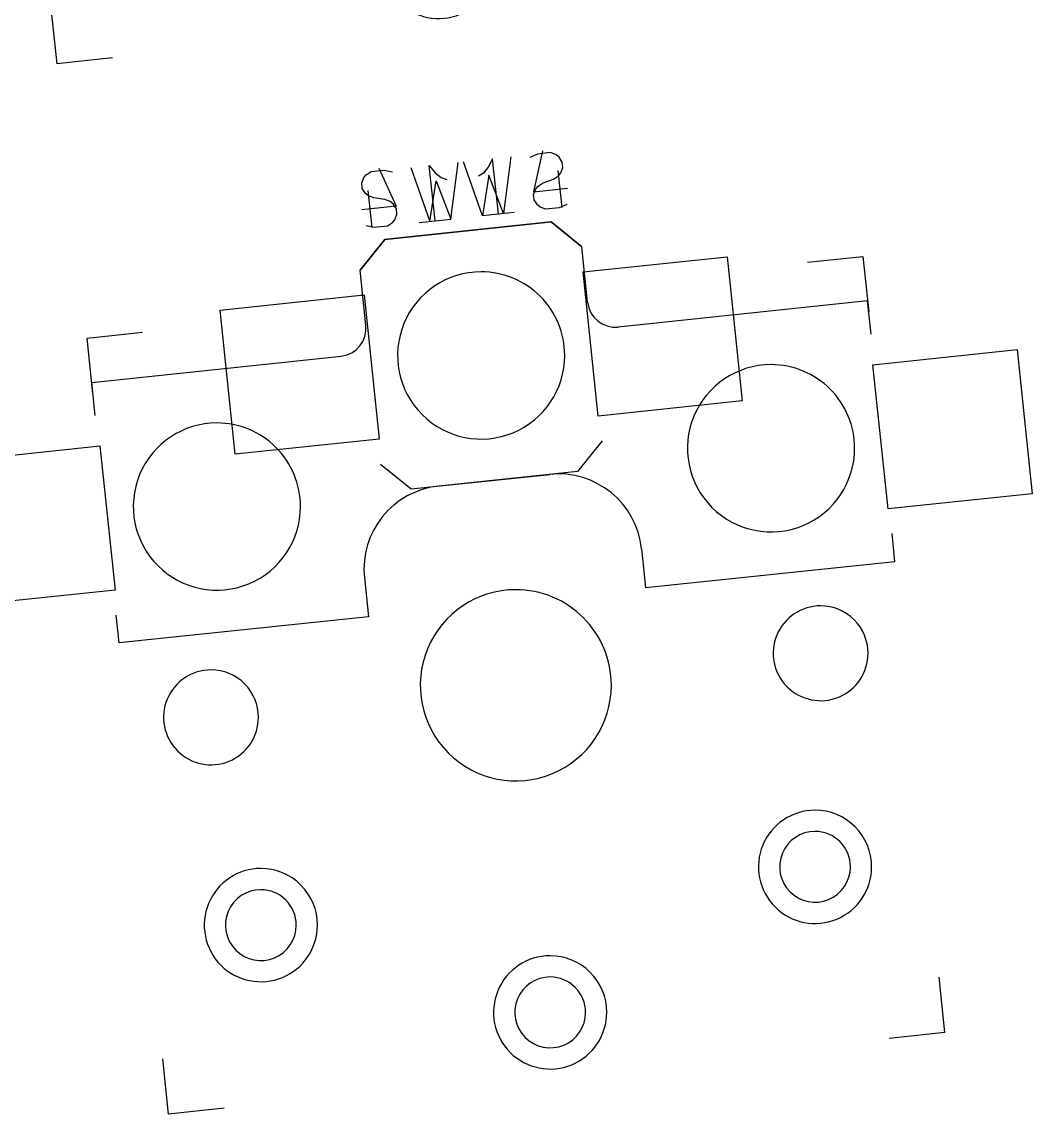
# Model space of a CAD drawing. Extents: x 28 to 165, y -144 to -37.
# Drawn here: x 55.2 to 73.33, y -99.88 to -80.28 of the extents above; entities that cross this region are included whole.
import ezdxf

# ---------------------------------------------------------------- set-up
doc = ezdxf.new("R2010")
doc.units = 0
doc.layers.get('0').update_dxf_attribs({"linetype": 'CONTINUOUS'})

msp = doc.modelspace()

# ---------------------------------------------------------------- linework, layer by layer
at = {"color": 7}
for points in [[(55.833903, -81.033614), (55.729375, -80.039091)], [(55.833903, -81.033614), (55.729375, -80.039091)], [(56.828426, -80.929085), (55.833903, -81.033614)], [(56.828426, -80.929085), (55.833903, -81.033614)], [(64.978168, -83.55703), (64.841071, -83.619321), (64.60428, -83.644209), (64.504585, -83.606806), (64.452249, -83.564425), (64.394936, -83.474686), (64.384981, -83.37997), (64.422384, -83.280276), (64.464764, -83.22794), (64.554503, -83.170626), (64.738959, -83.103358), (64.828698, -83.046044), (64.871079, -82.993709), (64.908482, -82.894015), (64.898527, -82.799298), (64.841214, -82.70956), (64.788878, -82.667179), (64.689184, -82.629776), (64.452392, -82.654664), (64.315295, -82.716954)], [(64.542131, -82.59735), (64.380003, -83.332612), (64.995661, -83.267904)], [(62.179197, -82.893586), (62.520518, -83.863221), (62.635287, -83.132937), (62.899383, -83.823401), (63.031646, -82.80399)], [(62.615234, -83.853266), (62.510705, -82.858743), (62.620355, -82.990862), (62.725026, -83.075624), (62.82472, -83.113027)], [(63.97881, -82.704439), (63.846548, -83.72385), (63.582452, -83.033386), (63.467681, -83.76367), (63.126362, -82.794035)], [(63.751831, -83.733805), (63.647303, -82.739282), (63.567519, -82.891311), (63.482757, -82.995983), (63.393018, -83.053296)], [(61.378942, -83.935324), (61.525995, -83.967749), (61.762786, -83.942862), (61.852524, -83.885548), (61.894905, -83.833213), (61.932308, -83.733519), (61.922353, -83.638802), (61.86504, -83.549064), (61.812704, -83.506683), (61.71301, -83.46928), (61.5186, -83.441832), (61.418905, -83.404429), (61.366569, -83.362048), (61.309256, -83.272309), (61.299301, -83.177592), (61.336704, -83.077898), (61.379085, -83.025562), (61.468824, -82.968249), (61.705615, -82.943361), (61.852667, -82.975787)], [(61.605921, -82.905958), (61.917376, -83.591444), (61.301718, -83.656152)], [(64.818743, -82.951328), (64.888429, -83.614344)], [(61.40895, -83.309712), (61.478637, -83.972727)], [(62.331084, -83.883131), (62.899383, -83.823401)], [(64.035981, -83.703939), (63.467681, -83.76367)], [(61.716587, -84.186646), (64.700155, -83.873061)], [(64.700155, -83.873061), (61.716587, -84.186646)], [(64.700155, -83.873061), (65.249681, -84.318058)], [(65.249681, -84.318058), (64.700155, -83.873061)], [(61.271589, -84.736172), (61.716587, -84.186646)], [(61.716587, -84.186646), (61.271589, -84.736172)], [(65.354209, -85.312581), (65.249681, -84.318058)], [(69.300942, -84.59611), (70.295465, -84.491581)], [(69.300942, -84.59611), (70.295465, -84.491581)], [(70.295465, -84.491581), (70.399993, -85.486104)], [(70.295465, -84.491581), (70.399993, -85.486104)], [(61.376118, -85.730695), (61.271589, -84.736172)], [(70.379088, -85.287199), (65.903735, -85.757578)], [(70.441805, -85.883913), (70.379088, -85.287199)], [(56.372145, -85.954981), (57.366668, -85.850453)], [(56.372145, -85.954981), (57.366668, -85.850453)], [(56.476674, -86.949504), (56.372145, -85.954981)], [(56.476674, -86.949504), (56.372145, -85.954981)], [(56.455768, -86.750599), (60.931121, -86.28022)], [(56.518485, -87.347313), (56.455768, -86.750599)], [(65.61553, -87.798888), (65.170534, -88.348413)], [(61.63744, -88.217002), (62.186965, -88.662)], [(65.170534, -88.348413), (62.684227, -88.609735)], [(62.186965, -88.662), (64.673273, -88.400678)], [(70.870372, -89.961457), (70.818107, -89.464195)], [(66.321849, -89.73567), (66.395019, -90.431835)], [(66.395019, -90.431835), (70.870372, -89.961457)], [(61.349235, -90.258312), (61.422405, -90.954478), (56.947052, -91.424856), (56.894788, -90.927595)], [(71.654336, -97.420378), (71.758865, -98.414901)], [(71.654336, -97.420378), (71.758865, -98.414901)], [(71.758865, -98.414901), (70.764342, -98.519429)], [(71.758865, -98.414901), (70.764342, -98.519429)], [(57.835545, -99.878301), (57.731017, -98.883778)], [(57.835545, -99.878301), (57.731017, -98.883778)], [(58.830068, -99.773772), (57.835545, -99.878301)], [(58.830068, -99.773772), (57.835545, -99.878301)]]:
    msp.add_lwpolyline(points, dxfattribs=at)
for points in [[(65.54363, -87.353964), (65.271857, -84.768207), (67.857615, -84.496434), (68.129388, -87.082191)], [(63.44356, -84.767529)], [(63.44356, -84.767529)], [(63.44356, -84.76753)], [(63.44356, -84.76753)], [(63.44356, -84.76753)], [(63.44356, -84.76753)], [(59.029505, -88.038626), (58.757732, -85.452869), (61.343489, -85.181095), (61.615263, -87.766853)], [(70.746207, -89.019272), (70.474434, -86.433515), (73.060192, -86.161741), (73.331965, -88.747499)], [(68.646137, -86.432837)], [(68.646137, -86.432837)], [(68.646137, -86.432837)], [(68.646137, -86.432837)], [(68.646137, -86.432837)], [(68.646137, -86.432837)], [(58.700909, -87.478122)], [(58.700909, -87.478122)], [(58.700909, -87.478122)], [(58.700909, -87.478122)], [(58.700909, -87.478122)], [(58.700909, -87.478122)], [(54.286855, -90.74922), (54.015081, -88.163462), (56.600839, -87.891689), (56.872612, -90.477446)], [(64.065505, -90.470439)], [(64.065505, -90.470439)], [(64.065505, -90.47044)], [(64.065505, -90.47044)], [(64.065505, -90.47044)], [(64.065505, -90.47044)], [(69.53538, -90.759133)], [(69.53538, -90.759133)], [(69.53538, -90.759133)], [(69.53538, -90.759133)], [(69.53538, -90.759133)], [(69.53538, -90.759133)], [(58.59563, -91.908948)], [(58.59563, -91.908948)], [(58.59563, -91.908948)], [(58.59563, -91.908948)], [(58.59563, -91.908948)], [(58.59563, -91.908948)], [(69.435328, -94.425484)], [(69.435328, -94.425484)], [(69.435328, -94.806485)], [(69.435328, -94.806485)], [(69.435328, -94.806485)], [(69.435328, -94.806485)], [(59.4901, -95.47077)], [(59.4901, -95.47077)], [(59.4901, -95.851771)], [(59.4901, -95.851771)], [(59.4901, -95.851771)], [(59.4901, -95.851771)], [(64.682224, -97.036625)], [(64.682224, -97.036625)], [(64.682224, -97.417625)], [(64.682224, -97.417625)], [(64.682224, -97.417625)], [(64.682224, -97.417625)]]:
    msp.add_lwpolyline(points, close=True, dxfattribs=at)
for points in [[(61.962161, -79.92636), (62.252735, -80.216934), (62.689735, -80.303859), (63.069388, -80.146601)], [(61.962161, -79.92636), (62.252735, -80.216934), (62.689735, -80.303859), (63.069388, -80.146601)], [(63.44356, -84.767529), (62.836866, -84.767529), (62.289912, -85.132993), (62.05774, -85.693505)], [(63.44356, -84.767529), (62.836866, -84.767529), (62.289912, -85.132993), (62.05774, -85.693505)], [(63.44356, -84.76753), (62.836867, -84.76753), (62.289912, -85.132993), (62.05774, -85.693505)], [(63.44356, -84.76753), (62.836867, -84.76753), (62.289912, -85.132993), (62.05774, -85.693505)], [(63.44356, -84.76753), (62.836867, -84.76753), (62.289912, -85.132993), (62.05774, -85.693505)], [(63.44356, -84.76753), (62.836867, -84.76753), (62.289912, -85.132993), (62.05774, -85.693505)], [(64.504222, -85.206869), (64.222917, -84.925564), (63.841386, -84.767529), (63.44356, -84.767529)], [(64.504222, -85.206869), (64.222917, -84.925564), (63.841386, -84.767529), (63.44356, -84.767529)], [(64.504221, -85.20687), (64.222917, -84.925565), (63.841385, -84.76753), (63.44356, -84.76753)], [(64.504221, -85.20687), (64.222917, -84.925565), (63.841385, -84.76753), (63.44356, -84.76753)], [(64.504221, -85.20687), (64.222917, -84.925565), (63.841385, -84.76753), (63.44356, -84.76753)], [(64.504221, -85.20687), (64.222917, -84.925565), (63.841385, -84.76753), (63.44356, -84.76753)], [(64.943561, -86.26753), (64.943561, -85.869705), (64.785526, -85.488174), (64.504221, -85.20687)], [(64.943561, -86.26753), (64.943561, -85.869705), (64.785526, -85.488174), (64.504221, -85.20687)], [(64.943561, -86.26753), (64.943561, -85.869705), (64.785526, -85.488174), (64.504221, -85.20687)], [(64.943561, -86.26753), (64.943561, -85.869705), (64.785526, -85.488174), (64.504221, -85.20687)], [(64.943562, -86.26753), (64.943562, -85.869705), (64.785526, -85.488174), (64.504222, -85.206869)], [(64.943562, -86.26753), (64.943562, -85.869705), (64.785526, -85.488174), (64.504222, -85.206869)], [(65.354209, -85.312581), (65.383074, -85.58721), (65.629105, -85.786442), (65.903735, -85.757578)], [(60.931121, -86.280222), (61.205751, -86.251356), (61.404983, -86.005325), (61.376118, -85.730695)], [(62.05774, -85.693505), (61.825568, -86.254017), (61.953902, -86.899194), (62.382899, -87.328192)], [(62.05774, -85.693505), (61.825568, -86.254017), (61.953902, -86.899194), (62.382899, -87.328192)], [(62.05774, -85.693505), (61.825569, -86.254017), (61.953902, -86.899194), (62.3829, -87.328191)], [(62.05774, -85.693505), (61.825569, -86.254017), (61.953902, -86.899194), (62.3829, -87.328191)], [(62.05774, -85.693505), (61.825569, -86.254017), (61.953902, -86.899194), (62.3829, -87.328191)], [(62.05774, -85.693505), (61.825569, -86.254017), (61.953902, -86.899194), (62.3829, -87.328191)], [(64.017586, -87.653351), (64.578098, -87.421179), (64.943561, -86.874224), (64.943561, -86.26753)], [(64.017586, -87.653351), (64.578098, -87.421179), (64.943562, -86.874224), (64.943562, -86.26753)], [(64.017586, -87.653351), (64.578098, -87.421179), (64.943561, -86.874224), (64.943561, -86.26753)], [(64.017586, -87.653351), (64.578098, -87.421179), (64.943562, -86.874224), (64.943562, -86.26753)], [(64.017586, -87.653351), (64.578098, -87.421179), (64.943561, -86.874224), (64.943561, -86.26753)], [(64.017586, -87.653351), (64.578098, -87.421179), (64.943561, -86.874224), (64.943561, -86.26753)], [(68.646137, -86.432837), (68.039444, -86.432837), (67.492489, -86.798301), (67.260317, -87.358813)], [(68.646137, -86.432837), (68.039443, -86.432837), (67.492488, -86.7983), (67.260317, -87.358812)], [(68.646137, -86.432837), (68.039444, -86.432837), (67.492489, -86.798301), (67.260317, -87.358813)], [(68.646137, -86.432837), (68.039443, -86.432837), (67.492488, -86.7983), (67.260317, -87.358812)], [(68.646137, -86.432837), (68.039444, -86.432837), (67.492489, -86.798301), (67.260317, -87.358813)], [(68.646137, -86.432837), (68.039444, -86.432837), (67.492489, -86.798301), (67.260317, -87.358813)], [(69.706798, -86.872177), (69.425493, -86.590872), (69.043962, -86.432837), (68.646137, -86.432837)], [(69.706799, -86.872177), (69.425494, -86.590872), (69.043962, -86.432837), (68.646137, -86.432837)], [(69.706798, -86.872177), (69.425493, -86.590872), (69.043962, -86.432837), (68.646137, -86.432837)], [(69.706799, -86.872177), (69.425494, -86.590872), (69.043962, -86.432837), (68.646137, -86.432837)], [(69.706798, -86.872177), (69.425493, -86.590872), (69.043962, -86.432837), (68.646137, -86.432837)], [(69.706798, -86.872177), (69.425493, -86.590872), (69.043962, -86.432837), (68.646137, -86.432837)], [(70.146138, -87.932838), (70.146138, -87.535013), (69.988103, -87.153482), (69.706798, -86.872177)], [(70.146138, -87.932838), (70.146138, -87.535013), (69.988103, -87.153482), (69.706798, -86.872177)], [(70.146138, -87.932838), (70.146138, -87.535013), (69.988103, -87.153482), (69.706798, -86.872177)], [(70.146138, -87.932838), (70.146138, -87.535013), (69.988103, -87.153482), (69.706798, -86.872177)], [(70.146139, -87.932838), (70.146139, -87.535013), (69.988103, -87.153482), (69.706799, -86.872177)], [(70.146139, -87.932838), (70.146139, -87.535013), (69.988103, -87.153482), (69.706799, -86.872177)], [(62.382899, -87.328192), (62.811897, -87.757189), (63.457074, -87.885523), (64.017586, -87.653351)], [(62.382899, -87.328192), (62.811897, -87.757189), (63.457074, -87.885523), (64.017586, -87.653351)], [(62.3829, -87.328191), (62.811897, -87.757189), (63.457074, -87.885522), (64.017586, -87.653351)], [(62.3829, -87.328191), (62.811897, -87.757189), (63.457074, -87.885522), (64.017586, -87.653351)], [(62.3829, -87.328191), (62.811897, -87.757189), (63.457074, -87.885522), (64.017586, -87.653351)], [(62.3829, -87.328191), (62.811897, -87.757189), (63.457074, -87.885522), (64.017586, -87.653351)], [(67.260317, -87.358812), (67.028145, -87.919324), (67.156479, -88.564502), (67.585476, -88.993499)], [(67.260317, -87.358812), (67.028145, -87.919324), (67.156479, -88.564502), (67.585476, -88.993499)], [(67.260317, -87.358813), (67.028146, -87.919324), (67.156479, -88.564502), (67.585477, -88.993499)], [(67.260317, -87.358813), (67.028146, -87.919324), (67.156479, -88.564502), (67.585477, -88.993499)], [(67.260317, -87.358813), (67.028146, -87.919324), (67.156479, -88.564502), (67.585477, -88.993499)], [(67.260317, -87.358813), (67.028146, -87.919324), (67.156479, -88.564502), (67.585477, -88.993499)], [(58.700909, -87.478122), (58.094215, -87.478122), (57.54726, -87.843585), (57.315088, -88.404097)], [(58.700909, -87.478122), (58.094215, -87.478122), (57.54726, -87.843585), (57.315088, -88.404097)], [(58.700909, -87.478122), (58.094215, -87.478122), (57.54726, -87.843586), (57.315089, -88.404098)], [(58.700909, -87.478122), (58.094215, -87.478122), (57.54726, -87.843586), (57.315089, -88.404098)], [(58.700909, -87.478122), (58.094215, -87.478122), (57.54726, -87.843586), (57.315089, -88.404098)], [(58.700909, -87.478122), (58.094215, -87.478122), (57.54726, -87.843586), (57.315089, -88.404098)], [(59.76157, -87.917462), (59.480265, -87.636157), (59.098734, -87.478122), (58.700909, -87.478122)], [(59.76157, -87.917462), (59.480265, -87.636157), (59.098734, -87.478122), (58.700909, -87.478122)], [(59.76157, -87.917462), (59.480265, -87.636157), (59.098734, -87.478122), (58.700909, -87.478122)], [(59.76157, -87.917462), (59.480265, -87.636157), (59.098734, -87.478122), (58.700909, -87.478122)], [(59.76157, -87.917462), (59.480265, -87.636157), (59.098734, -87.478122), (58.700909, -87.478122)], [(59.76157, -87.917462), (59.480265, -87.636157), (59.098734, -87.478122), (58.700909, -87.478122)], [(60.20091, -88.978123), (60.20091, -88.580298), (60.042874, -88.198767), (59.76157, -87.917462)], [(60.20091, -88.978123), (60.20091, -88.580298), (60.042875, -88.198767), (59.76157, -87.917462)], [(60.20091, -88.978123), (60.20091, -88.580298), (60.042874, -88.198767), (59.76157, -87.917462)], [(60.20091, -88.978123), (60.20091, -88.580298), (60.042875, -88.198767), (59.76157, -87.917462)], [(60.20091, -88.978123), (60.20091, -88.580298), (60.042874, -88.198767), (59.76157, -87.917462)], [(60.20091, -88.978123), (60.20091, -88.580298), (60.042874, -88.198767), (59.76157, -87.917462)], [(69.220163, -89.318658), (69.780675, -89.086487), (70.146138, -88.539532), (70.146138, -87.932838)], [(69.220163, -89.318659), (69.780675, -89.086487), (70.146139, -88.539532), (70.146139, -87.932838)], [(69.220163, -89.318658), (69.780675, -89.086487), (70.146138, -88.539532), (70.146138, -87.932838)], [(69.220163, -89.318659), (69.780675, -89.086487), (70.146139, -88.539532), (70.146139, -87.932838)], [(69.220163, -89.318658), (69.780675, -89.086487), (70.146138, -88.539532), (70.146138, -87.932838)], [(69.220163, -89.318658), (69.780675, -89.086487), (70.146138, -88.539532), (70.146138, -87.932838)], [(66.321848, -89.73567), (66.235254, -88.911781), (65.497162, -88.314085), (64.673273, -88.400678)], [(57.315088, -88.404097), (57.082917, -88.964609), (57.21125, -89.609787), (57.640248, -90.038784)], [(57.315088, -88.404097), (57.082917, -88.964609), (57.21125, -89.609787), (57.640248, -90.038784)], [(57.315089, -88.404098), (57.082917, -88.964609), (57.211251, -89.609787), (57.640248, -90.038784)], [(57.315089, -88.404098), (57.082917, -88.964609), (57.211251, -89.609787), (57.640248, -90.038784)], [(57.315089, -88.404098), (57.082917, -88.964609), (57.211251, -89.609787), (57.640248, -90.038784)], [(57.315089, -88.404098), (57.082917, -88.964609), (57.211251, -89.609787), (57.640248, -90.038784)], [(62.684227, -88.609735), (61.860337, -88.69633), (61.262642, -89.434423), (61.349236, -90.258312)], [(59.274934, -90.363943), (59.835446, -90.131772), (60.20091, -89.584817), (60.20091, -88.978123)], [(59.274934, -90.363943), (59.835446, -90.131772), (60.20091, -89.584817), (60.20091, -88.978123)], [(59.274934, -90.363943), (59.835446, -90.131772), (60.20091, -89.584817), (60.20091, -88.978123)], [(59.274934, -90.363943), (59.835446, -90.131772), (60.20091, -89.584817), (60.20091, -88.978123)], [(59.274935, -90.363944), (59.835447, -90.131772), (60.20091, -89.584817), (60.20091, -88.978123)], [(59.274935, -90.363944), (59.835447, -90.131772), (60.20091, -89.584817), (60.20091, -88.978123)], [(67.585476, -88.993499), (68.014474, -89.422497), (68.659651, -89.55083), (69.220163, -89.318659)], [(67.585476, -88.993499), (68.014474, -89.422497), (68.659651, -89.55083), (69.220163, -89.318659)], [(67.585477, -88.993499), (68.014474, -89.422496), (68.659651, -89.55083), (69.220163, -89.318658)], [(67.585477, -88.993499), (68.014474, -89.422496), (68.659651, -89.55083), (69.220163, -89.318658)], [(67.585477, -88.993499), (68.014474, -89.422496), (68.659651, -89.55083), (69.220163, -89.318658)], [(67.585477, -88.993499), (68.014474, -89.422496), (68.659651, -89.55083), (69.220163, -89.318658)], [(57.640248, -90.038784), (58.069245, -90.467781), (58.714422, -90.596115), (59.274934, -90.363943)], [(57.640248, -90.038784), (58.069245, -90.467782), (58.714422, -90.596115), (59.274935, -90.363944)], [(57.640248, -90.038784), (58.069245, -90.467781), (58.714422, -90.596115), (59.274934, -90.363943)], [(57.640248, -90.038784), (58.069245, -90.467782), (58.714422, -90.596115), (59.274935, -90.363944)], [(57.640248, -90.038784), (58.069245, -90.467781), (58.714422, -90.596115), (59.274934, -90.363943)], [(57.640248, -90.038784), (58.069245, -90.467781), (58.714422, -90.596115), (59.274934, -90.363943)], [(64.065505, -90.470439), (63.372054, -90.470439), (62.746884, -90.888164), (62.481512, -91.52883)], [(64.065505, -90.470439), (63.372054, -90.470439), (62.746884, -90.888164), (62.481512, -91.52883)], [(64.065505, -90.47044), (63.372054, -90.47044), (62.746885, -90.888165), (62.481513, -91.52883)], [(64.065505, -90.47044), (63.372054, -90.47044), (62.746885, -90.888165), (62.481513, -91.52883)], [(64.065505, -90.47044), (63.372054, -90.47044), (62.746885, -90.888165), (62.481513, -91.52883)], [(64.065505, -90.47044), (63.372054, -90.47044), (62.746885, -90.888165), (62.481513, -91.52883)], [(65.277841, -90.972605), (64.956309, -90.651074), (64.520219, -90.470439), (64.065505, -90.470439)], [(65.277841, -90.972605), (64.956309, -90.651074), (64.520219, -90.470439), (64.065505, -90.470439)], [(65.27784, -90.972606), (64.956309, -90.651074), (64.520219, -90.47044), (64.065505, -90.47044)], [(65.27784, -90.972606), (64.956309, -90.651074), (64.520219, -90.47044), (64.065505, -90.47044)], [(65.27784, -90.972606), (64.956309, -90.651074), (64.520219, -90.47044), (64.065505, -90.47044)], [(65.27784, -90.972606), (64.956309, -90.651074), (64.520219, -90.47044), (64.065505, -90.47044)], [(69.53538, -90.759133), (69.191223, -90.759133), (68.880954, -90.966448), (68.74925, -91.284408)], [(69.53538, -90.759133), (69.191223, -90.759133), (68.880954, -90.966448), (68.74925, -91.284408)], [(69.53538, -90.759133), (69.191223, -90.759133), (68.880954, -90.966448), (68.749251, -91.284408)], [(69.53538, -90.759133), (69.191223, -90.759133), (68.880954, -90.966448), (68.749251, -91.284408)], [(69.53538, -90.759133), (69.191223, -90.759133), (68.880954, -90.966448), (68.749251, -91.284408)], [(69.53538, -90.759133), (69.191223, -90.759133), (68.880954, -90.966448), (68.749251, -91.284408)], [(70.137058, -91.008356), (69.977483, -90.848781), (69.761053, -90.759133), (69.53538, -90.759133)], [(70.137058, -91.008356), (69.977483, -90.848781), (69.761053, -90.759133), (69.53538, -90.759133)], [(70.137058, -91.008356), (69.977483, -90.848781), (69.761053, -90.759133), (69.53538, -90.759133)], [(70.137058, -91.008356), (69.977483, -90.848781), (69.761053, -90.759133), (69.53538, -90.759133)], [(70.137058, -91.008356), (69.977483, -90.848781), (69.761053, -90.759133), (69.53538, -90.759133)], [(70.137058, -91.008356), (69.977483, -90.848781), (69.761053, -90.759133), (69.53538, -90.759133)], [(65.780006, -92.184941), (65.780006, -91.730227), (65.599372, -91.294137), (65.27784, -90.972606)], [(65.780006, -92.184941), (65.780006, -91.730227), (65.599372, -91.294137), (65.27784, -90.972606)], [(65.780006, -92.184941), (65.780006, -91.730227), (65.599372, -91.294137), (65.27784, -90.972606)], [(65.780006, -92.184941), (65.780006, -91.730227), (65.599372, -91.294137), (65.27784, -90.972606)], [(65.780007, -92.184941), (65.780007, -91.730227), (65.599372, -91.294137), (65.277841, -90.972605)], [(65.780007, -92.184941), (65.780007, -91.730227), (65.599372, -91.294137), (65.277841, -90.972605)], [(70.386281, -91.610034), (70.386281, -91.384361), (70.296632, -91.167931), (70.137058, -91.008356)], [(70.386281, -91.610034), (70.386281, -91.384361), (70.296633, -91.167931), (70.137058, -91.008356)], [(70.386281, -91.610034), (70.386281, -91.384361), (70.296632, -91.167931), (70.137058, -91.008356)], [(70.386281, -91.610034), (70.386281, -91.384361), (70.296633, -91.167931), (70.137058, -91.008356)], [(70.386281, -91.610034), (70.386281, -91.384361), (70.296632, -91.167931), (70.137058, -91.008356)], [(70.386281, -91.610034), (70.386281, -91.384361), (70.296632, -91.167931), (70.137058, -91.008356)], [(68.74925, -91.284408), (68.617547, -91.602368), (68.690347, -91.968355), (68.933702, -92.211711)], [(68.74925, -91.284408), (68.617547, -91.602368), (68.690347, -91.968355), (68.933702, -92.211711)], [(68.749251, -91.284408), (68.617548, -91.602368), (68.690347, -91.968355), (68.933703, -92.211711)], [(68.749251, -91.284408), (68.617548, -91.602368), (68.690347, -91.968355), (68.933703, -92.211711)], [(68.749251, -91.284408), (68.617548, -91.602368), (68.690347, -91.968355), (68.933703, -92.211711)], [(68.749251, -91.284408), (68.617548, -91.602368), (68.690347, -91.968355), (68.933703, -92.211711)], [(62.481513, -91.52883), (62.21614, -92.169495), (62.362826, -92.906933), (62.85317, -93.397276)], [(62.481512, -91.52883), (62.21614, -92.169495), (62.362825, -92.906933), (62.853169, -93.397277)], [(62.481513, -91.52883), (62.21614, -92.169495), (62.362826, -92.906933), (62.85317, -93.397276)], [(62.481512, -91.52883), (62.21614, -92.169495), (62.362825, -92.906933), (62.853169, -93.397277)], [(62.481513, -91.52883), (62.21614, -92.169495), (62.362826, -92.906933), (62.85317, -93.397276)], [(62.481513, -91.52883), (62.21614, -92.169495), (62.362826, -92.906933), (62.85317, -93.397276)], [(69.861006, -92.396163), (70.178965, -92.26446), (70.386281, -91.954191), (70.386281, -91.610034)], [(69.861006, -92.396163), (70.178966, -92.26446), (70.386281, -91.954191), (70.386281, -91.610034)], [(69.861006, -92.396163), (70.178965, -92.26446), (70.386281, -91.954191), (70.386281, -91.610034)], [(69.861006, -92.396163), (70.178966, -92.26446), (70.386281, -91.954191), (70.386281, -91.610034)], [(69.861006, -92.396163), (70.178965, -92.26446), (70.386281, -91.954191), (70.386281, -91.610034)], [(69.861006, -92.396163), (70.178965, -92.26446), (70.386281, -91.954191), (70.386281, -91.610034)], [(58.59563, -91.908948), (58.251473, -91.908948), (57.941204, -92.116264), (57.8095, -92.434223)], [(58.59563, -91.908948), (58.251473, -91.908948), (57.941203, -92.116263), (57.8095, -92.434223)], [(58.59563, -91.908948), (58.251473, -91.908948), (57.941204, -92.116264), (57.8095, -92.434223)], [(58.59563, -91.908948), (58.251473, -91.908948), (57.941203, -92.116263), (57.8095, -92.434223)], [(58.59563, -91.908948), (58.251473, -91.908948), (57.941204, -92.116264), (57.8095, -92.434223)], [(58.59563, -91.908948), (58.251473, -91.908948), (57.941204, -92.116264), (57.8095, -92.434223)], [(59.197307, -92.158171), (59.037732, -91.998596), (58.821303, -91.908948), (58.59563, -91.908948)], [(59.197308, -92.158171), (59.037733, -91.998596), (58.821303, -91.908948), (58.59563, -91.908948)], [(59.197307, -92.158171), (59.037732, -91.998596), (58.821303, -91.908948), (58.59563, -91.908948)], [(59.197308, -92.158171), (59.037733, -91.998596), (58.821303, -91.908948), (58.59563, -91.908948)], [(59.197307, -92.158171), (59.037732, -91.998596), (58.821303, -91.908948), (58.59563, -91.908948)], [(59.197307, -92.158171), (59.037732, -91.998596), (58.821303, -91.908948), (58.59563, -91.908948)], [(59.44653, -92.759849), (59.44653, -92.534176), (59.356882, -92.317746), (59.197307, -92.158171)], [(59.44653, -92.759849), (59.44653, -92.534176), (59.356882, -92.317746), (59.197307, -92.158171)], [(59.44653, -92.759849), (59.44653, -92.534176), (59.356882, -92.317746), (59.197307, -92.158171)], [(59.44653, -92.759849), (59.44653, -92.534176), (59.356882, -92.317746), (59.197307, -92.158171)], [(59.446531, -92.759849), (59.446531, -92.534176), (59.356882, -92.317746), (59.197308, -92.158171)], [(59.446531, -92.759849), (59.446531, -92.534176), (59.356882, -92.317746), (59.197308, -92.158171)], [(64.721616, -93.768934), (65.362281, -93.503561), (65.780006, -92.878392), (65.780006, -92.184941)], [(64.721616, -93.768934), (65.362282, -93.503562), (65.780007, -92.878392), (65.780007, -92.184941)], [(64.721616, -93.768934), (65.362281, -93.503561), (65.780006, -92.878392), (65.780006, -92.184941)], [(64.721616, -93.768934), (65.362282, -93.503562), (65.780007, -92.878392), (65.780007, -92.184941)], [(64.721616, -93.768934), (65.362281, -93.503561), (65.780006, -92.878392), (65.780006, -92.184941)], [(64.721616, -93.768934), (65.362281, -93.503561), (65.780006, -92.878392), (65.780006, -92.184941)], [(68.933702, -92.211711), (69.177058, -92.455067), (69.543046, -92.527867), (69.861006, -92.396163)], [(68.933702, -92.211711), (69.177058, -92.455067), (69.543046, -92.527867), (69.861006, -92.396163)], [(68.933703, -92.211711), (69.177059, -92.455067), (69.543046, -92.527866), (69.861006, -92.396163)], [(68.933703, -92.211711), (69.177059, -92.455067), (69.543046, -92.527866), (69.861006, -92.396163)], [(68.933703, -92.211711), (69.177059, -92.455067), (69.543046, -92.527866), (69.861006, -92.396163)], [(68.933703, -92.211711), (69.177059, -92.455067), (69.543046, -92.527866), (69.861006, -92.396163)], [(57.8095, -92.434223), (57.677797, -92.752183), (57.750597, -93.11817), (57.993952, -93.361526)], [(57.8095, -92.434223), (57.677797, -92.752183), (57.750596, -93.11817), (57.993952, -93.361526)], [(57.8095, -92.434223), (57.677797, -92.752183), (57.750597, -93.11817), (57.993952, -93.361526)], [(57.8095, -92.434223), (57.677797, -92.752183), (57.750596, -93.11817), (57.993952, -93.361526)], [(57.8095, -92.434223), (57.677797, -92.752183), (57.750597, -93.11817), (57.993952, -93.361526)], [(57.8095, -92.434223), (57.677797, -92.752183), (57.750597, -93.11817), (57.993952, -93.361526)], [(58.921255, -93.545978), (59.239215, -93.414275), (59.44653, -93.104006), (59.44653, -92.759849)], [(58.921255, -93.545978), (59.239215, -93.414275), (59.446531, -93.104006), (59.446531, -92.759849)], [(58.921255, -93.545978), (59.239215, -93.414275), (59.44653, -93.104006), (59.44653, -92.759849)], [(58.921255, -93.545978), (59.239215, -93.414275), (59.446531, -93.104006), (59.446531, -92.759849)], [(58.921255, -93.545978), (59.239215, -93.414275), (59.44653, -93.104006), (59.44653, -92.759849)], [(58.921255, -93.545978), (59.239215, -93.414275), (59.44653, -93.104006), (59.44653, -92.759849)], [(57.993952, -93.361526), (58.237308, -93.604882), (58.603296, -93.677681), (58.921255, -93.545978)], [(57.993952, -93.361526), (58.237308, -93.604882), (58.603296, -93.677682), (58.921255, -93.545978)], [(57.993952, -93.361526), (58.237308, -93.604882), (58.603296, -93.677681), (58.921255, -93.545978)], [(57.993952, -93.361526), (58.237308, -93.604882), (58.603296, -93.677682), (58.921255, -93.545978)], [(57.993952, -93.361526), (58.237308, -93.604882), (58.603296, -93.677681), (58.921255, -93.545978)], [(57.993952, -93.361526), (58.237308, -93.604882), (58.603296, -93.677681), (58.921255, -93.545978)], [(62.853169, -93.397277), (63.343513, -93.887621), (64.080951, -94.034306), (64.721616, -93.768934)], [(62.853169, -93.397277), (63.343513, -93.887621), (64.080951, -94.034306), (64.721616, -93.768934)], [(62.85317, -93.397276), (63.343514, -93.88762), (64.080951, -94.034306), (64.721616, -93.768934)], [(62.85317, -93.397276), (63.343514, -93.88762), (64.080951, -94.034306), (64.721616, -93.768934)], [(62.85317, -93.397276), (63.343514, -93.88762), (64.080951, -94.034306), (64.721616, -93.768934)], [(62.85317, -93.397276), (63.343514, -93.88762), (64.080951, -94.034306), (64.721616, -93.768934)], [(69.435328, -94.425484), (69.024394, -94.425484), (68.653923, -94.673025), (68.496666, -95.052678)], [(69.435328, -94.425484), (69.024394, -94.425484), (68.653923, -94.673025), (68.496666, -95.052678)], [(70.153749, -94.723064), (69.963212, -94.532527), (69.704788, -94.425484), (69.435328, -94.425484)], [(70.153749, -94.723064), (69.963212, -94.532527), (69.704788, -94.425484), (69.435328, -94.425484)], [(69.435328, -94.806485), (69.178494, -94.806485), (68.94695, -94.961197), (68.848664, -95.198481)], [(69.435328, -94.806485), (69.178494, -94.806485), (68.94695, -94.961197), (68.848664, -95.198481)], [(69.435328, -94.806485), (69.178494, -94.806485), (68.94695, -94.961197), (68.848664, -95.198481)], [(69.435328, -94.806485), (69.178494, -94.806485), (68.94695, -94.961197), (68.848664, -95.198481)], [(69.884341, -94.992472), (69.765256, -94.873386), (69.603741, -94.806485), (69.435328, -94.806485)], [(69.884341, -94.992472), (69.765256, -94.873386), (69.603741, -94.806485), (69.435328, -94.806485)], [(69.884341, -94.992472), (69.765256, -94.873386), (69.603741, -94.806485), (69.435328, -94.806485)], [(69.884341, -94.992472), (69.765256, -94.873386), (69.603741, -94.806485), (69.435328, -94.806485)], [(70.451329, -95.441485), (70.451329, -95.172025), (70.344286, -94.913601), (70.153749, -94.723064)], [(70.451329, -95.441485), (70.451329, -95.172025), (70.344286, -94.913601), (70.153749, -94.723064)], [(70.070329, -95.441485), (70.070329, -95.273073), (70.003427, -95.111558), (69.884341, -94.992472)], [(70.070329, -95.441485), (70.070329, -95.273073), (70.003427, -95.111558), (69.884341, -94.992472)], [(70.070329, -95.441485), (70.070329, -95.273073), (70.003427, -95.111558), (69.884341, -94.992472)], [(70.070329, -95.441485), (70.070329, -95.273073), (70.003427, -95.111558), (69.884341, -94.992472)], [(68.496666, -95.052678), (68.339408, -95.432332), (68.426333, -95.869332), (68.716907, -96.159906)], [(68.496666, -95.052678), (68.339408, -95.432332), (68.426333, -95.869332), (68.716907, -96.159906)], [(68.848664, -95.198481), (68.750378, -95.435764), (68.804706, -95.708889), (68.986315, -95.890498)], [(68.848664, -95.198481), (68.750378, -95.435764), (68.804706, -95.708889), (68.986315, -95.890498)], [(68.848664, -95.198481), (68.750378, -95.435764), (68.804706, -95.708889), (68.986315, -95.890498)], [(68.848664, -95.198481), (68.750378, -95.435764), (68.804706, -95.708889), (68.986315, -95.890498)], [(59.4901, -95.47077), (59.079166, -95.47077), (58.708695, -95.718311), (58.551437, -96.097964)], [(59.4901, -95.47077), (59.079166, -95.47077), (58.708695, -95.718311), (58.551437, -96.097964)], [(60.208521, -95.76835), (60.017984, -95.577813), (59.75956, -95.47077), (59.4901, -95.47077)], [(60.208521, -95.76835), (60.017984, -95.577813), (59.75956, -95.47077), (59.4901, -95.47077)], [(69.678332, -96.028149), (69.915616, -95.929863), (70.070329, -95.698319), (70.070329, -95.441485)], [(69.678332, -96.028149), (69.915616, -95.929863), (70.070329, -95.698319), (70.070329, -95.441485)], [(69.678332, -96.028149), (69.915616, -95.929863), (70.070329, -95.698319), (70.070329, -95.441485)], [(69.678332, -96.028149), (69.915616, -95.929863), (70.070329, -95.698319), (70.070329, -95.441485)], [(69.824135, -96.380148), (70.203788, -96.22289), (70.451329, -95.852419), (70.451329, -95.441485)], [(69.824135, -96.380148), (70.203788, -96.22289), (70.451329, -95.852419), (70.451329, -95.441485)], [(60.506101, -96.486771), (60.506101, -96.217311), (60.399058, -95.958887), (60.208521, -95.76835)], [(60.506101, -96.486771), (60.506101, -96.217311), (60.399058, -95.958887), (60.208521, -95.76835)], [(59.4901, -95.851771), (59.233266, -95.851771), (59.001722, -96.006483), (58.903436, -96.243767)], [(59.4901, -95.851771), (59.233266, -95.851771), (59.001722, -96.006483), (58.903436, -96.243767)], [(59.4901, -95.851771), (59.233266, -95.851771), (59.001722, -96.006483), (58.903436, -96.243767)], [(59.4901, -95.851771), (59.233266, -95.851771), (59.001722, -96.006483), (58.903436, -96.243767)], [(59.939113, -96.037758), (59.820027, -95.918672), (59.658512, -95.851771), (59.4901, -95.851771)], [(59.939113, -96.037758), (59.820027, -95.918672), (59.658512, -95.851771), (59.4901, -95.851771)], [(59.939113, -96.037758), (59.820027, -95.918672), (59.658512, -95.851771), (59.4901, -95.851771)], [(59.939113, -96.037758), (59.820027, -95.918672), (59.658512, -95.851771), (59.4901, -95.851771)], [(68.986315, -95.890498), (69.167924, -96.072107), (69.441049, -96.126435), (69.678332, -96.028149)], [(68.986315, -95.890498), (69.167924, -96.072107), (69.441049, -96.126435), (69.678332, -96.028149)], [(68.986315, -95.890498), (69.167924, -96.072107), (69.441049, -96.126435), (69.678332, -96.028149)], [(68.986315, -95.890498), (69.167924, -96.072107), (69.441049, -96.126435), (69.678332, -96.028149)], [(58.551437, -96.097964), (58.39418, -96.477618), (58.481104, -96.914618), (58.771678, -97.205192)], [(58.551437, -96.097964), (58.39418, -96.477618), (58.481104, -96.914618), (58.771678, -97.205192)], [(60.1251, -96.486771), (60.1251, -96.318359), (60.058199, -96.156844), (59.939113, -96.037758)], [(60.1251, -96.486771), (60.1251, -96.318359), (60.058199, -96.156844), (59.939113, -96.037758)], [(60.1251, -96.486771), (60.1251, -96.318359), (60.058199, -96.156844), (59.939113, -96.037758)], [(60.1251, -96.486771), (60.1251, -96.318359), (60.058199, -96.156844), (59.939113, -96.037758)], [(68.716907, -96.159906), (69.007481, -96.450481), (69.444481, -96.537405), (69.824135, -96.380148)], [(68.716907, -96.159906), (69.007481, -96.450481), (69.444481, -96.537405), (69.824135, -96.380148)], [(58.903436, -96.243767), (58.80515, -96.48105), (58.859478, -96.754175), (59.041086, -96.935784)], [(58.903436, -96.243767), (58.80515, -96.48105), (58.859478, -96.754175), (59.041086, -96.935784)], [(58.903436, -96.243767), (58.80515, -96.48105), (58.859478, -96.754175), (59.041086, -96.935784)], [(58.903436, -96.243767), (58.80515, -96.48105), (58.859478, -96.754175), (59.041086, -96.935784)], [(59.733104, -97.073435), (59.970387, -96.975149), (60.1251, -96.743605), (60.1251, -96.486771)], [(59.733104, -97.073435), (59.970387, -96.975149), (60.1251, -96.743605), (60.1251, -96.486771)], [(59.733104, -97.073435), (59.970387, -96.975149), (60.1251, -96.743605), (60.1251, -96.486771)], [(59.733104, -97.073435), (59.970387, -96.975149), (60.1251, -96.743605), (60.1251, -96.486771)], [(59.878906, -97.425434), (60.25856, -97.268176), (60.506101, -96.897705), (60.506101, -96.486771)], [(59.878906, -97.425434), (60.25856, -97.268176), (60.506101, -96.897705), (60.506101, -96.486771)], [(59.041086, -96.935784), (59.222695, -97.117393), (59.49582, -97.171721), (59.733104, -97.073435)], [(59.041086, -96.935784), (59.222695, -97.117393), (59.49582, -97.171721), (59.733104, -97.073435)], [(59.041086, -96.935784), (59.222695, -97.117393), (59.49582, -97.171721), (59.733104, -97.073435)], [(59.041086, -96.935784), (59.222695, -97.117393), (59.49582, -97.171721), (59.733104, -97.073435)], [(64.682224, -97.036625), (64.27129, -97.036625), (63.900819, -97.284165), (63.743561, -97.663819)], [(64.682224, -97.036625), (64.27129, -97.036625), (63.900819, -97.284165), (63.743561, -97.663819)], [(65.400645, -97.334204), (65.210108, -97.143667), (64.951684, -97.036625), (64.682224, -97.036625)], [(65.400645, -97.334204), (65.210108, -97.143667), (64.951684, -97.036625), (64.682224, -97.036625)], [(58.771678, -97.205192), (59.062253, -97.495767), (59.499253, -97.582691), (59.878906, -97.425434)], [(58.771678, -97.205192), (59.062253, -97.495767), (59.499253, -97.582691), (59.878906, -97.425434)], [(65.698225, -98.052626), (65.698225, -97.783165), (65.591182, -97.524742), (65.400645, -97.334204)], [(65.698225, -98.052626), (65.698225, -97.783165), (65.591182, -97.524742), (65.400645, -97.334204)], [(64.682224, -97.417625), (64.42539, -97.417625), (64.193846, -97.572338), (64.09556, -97.809621)], [(64.682224, -97.417625), (64.42539, -97.417625), (64.193846, -97.572338), (64.09556, -97.809621)], [(64.682224, -97.417625), (64.42539, -97.417625), (64.193846, -97.572338), (64.09556, -97.809621)], [(64.682224, -97.417625), (64.42539, -97.417625), (64.193846, -97.572338), (64.09556, -97.809621)], [(65.131237, -97.603612), (65.012151, -97.484527), (64.850636, -97.417625), (64.682224, -97.417625)], [(65.131237, -97.603612), (65.012151, -97.484527), (64.850636, -97.417625), (64.682224, -97.417625)], [(65.131237, -97.603612), (65.012151, -97.484527), (64.850636, -97.417625), (64.682224, -97.417625)], [(65.131237, -97.603612), (65.012151, -97.484527), (64.850636, -97.417625), (64.682224, -97.417625)], [(63.743561, -97.663819), (63.586303, -98.043472), (63.673228, -98.480473), (63.963802, -98.771047)], [(63.743561, -97.663819), (63.586303, -98.043472), (63.673228, -98.480473), (63.963802, -98.771047)], [(65.317224, -98.052626), (65.317224, -97.884213), (65.250323, -97.722698), (65.131237, -97.603612)], [(65.317224, -98.052626), (65.317224, -97.884213), (65.250323, -97.722698), (65.131237, -97.603612)], [(65.317224, -98.052626), (65.317224, -97.884213), (65.250323, -97.722698), (65.131237, -97.603612)], [(65.317224, -98.052626), (65.317224, -97.884213), (65.250323, -97.722698), (65.131237, -97.603612)], [(64.09556, -97.809621), (63.997274, -98.046905), (64.051601, -98.32003), (64.23321, -98.501639)], [(64.09556, -97.809621), (63.997274, -98.046905), (64.051601, -98.32003), (64.23321, -98.501639)], [(64.09556, -97.809621), (63.997274, -98.046905), (64.051601, -98.32003), (64.23321, -98.501639)], [(64.09556, -97.809621), (63.997274, -98.046905), (64.051601, -98.32003), (64.23321, -98.501639)], [(64.925228, -98.63929), (65.162511, -98.541004), (65.317224, -98.309459), (65.317224, -98.052626)], [(64.925228, -98.63929), (65.162511, -98.541004), (65.317224, -98.309459), (65.317224, -98.052626)], [(64.925228, -98.63929), (65.162511, -98.541004), (65.317224, -98.309459), (65.317224, -98.052626)], [(64.925228, -98.63929), (65.162511, -98.541004), (65.317224, -98.309459), (65.317224, -98.052626)], [(65.07103, -98.991288), (65.450684, -98.834031), (65.698225, -98.46356), (65.698225, -98.052626)], [(65.07103, -98.991288), (65.450684, -98.834031), (65.698225, -98.46356), (65.698225, -98.052626)], [(64.23321, -98.501639), (64.414819, -98.683248), (64.687944, -98.737576), (64.925228, -98.63929)], [(64.23321, -98.501639), (64.414819, -98.683248), (64.687944, -98.737576), (64.925228, -98.63929)], [(64.23321, -98.501639), (64.414819, -98.683248), (64.687944, -98.737576), (64.925228, -98.63929)], [(64.23321, -98.501639), (64.414819, -98.683248), (64.687944, -98.737576), (64.925228, -98.63929)], [(63.963802, -98.771047), (64.254377, -99.061621), (64.691377, -99.148546), (65.07103, -98.991288)], [(63.963802, -98.771047), (64.254377, -99.061621), (64.691377, -99.148546), (65.07103, -98.991288)]]:
    msp.add_open_spline(points, degree=3, dxfattribs=at)

doc.saveas('drawing.dxf')
